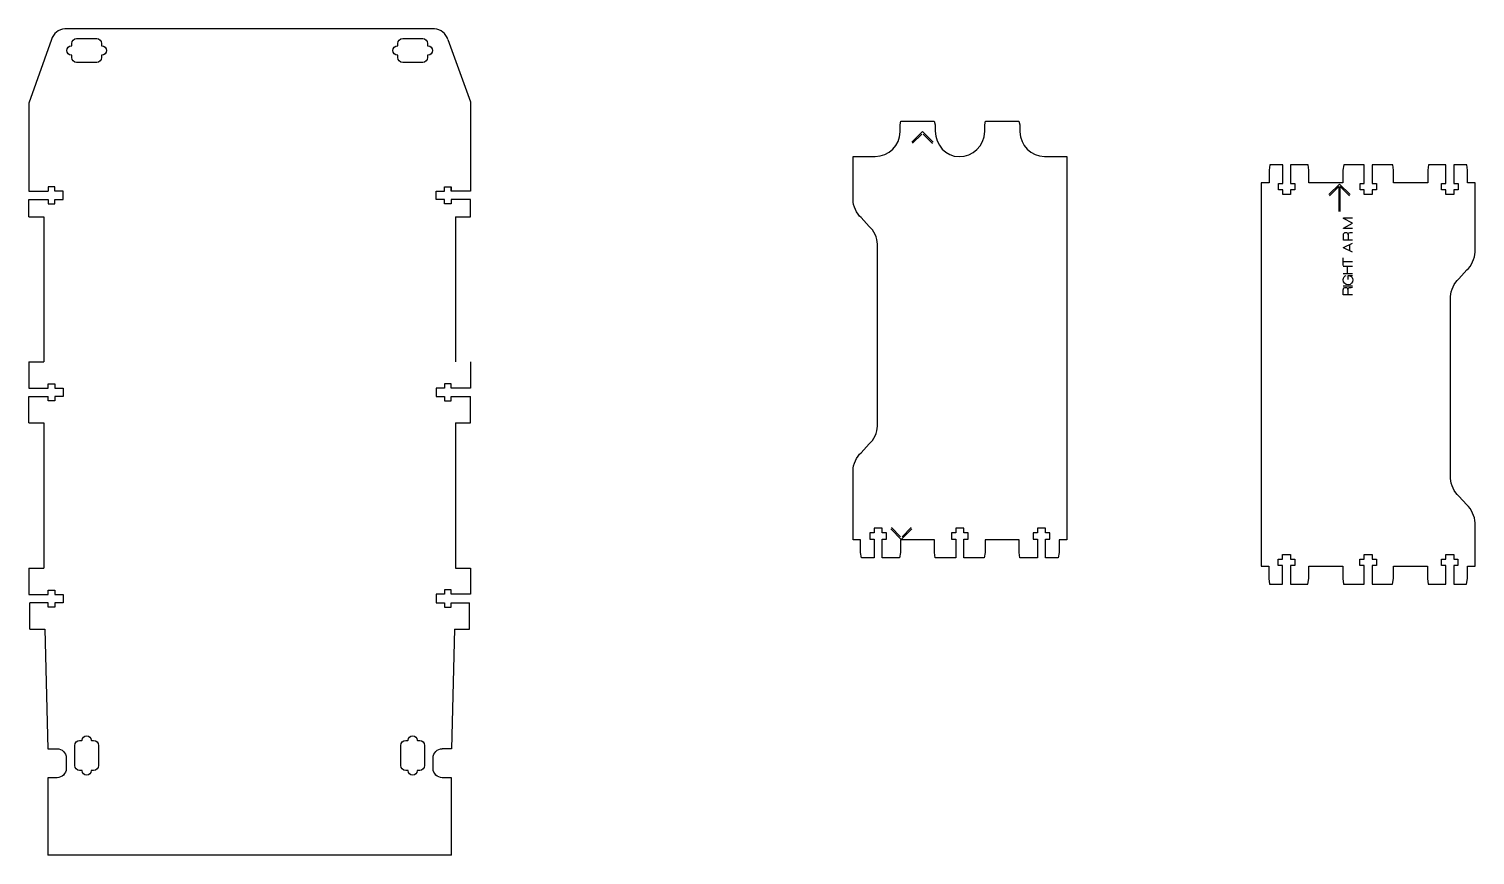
# Model space of a CAD drawing. Extents: x -1581 to 572, y -350 to 1591.
# Drawn here: x -383.6 to 90, y 989.8 to 1260.3 of the extents above; entities that cross this region are included whole.
import ezdxf

# ---------------------------------------------------------------- set-up
doc = ezdxf.new("R2010")
doc.units = 0
doc.layers.get('0').update_dxf_attribs({"lineweight": 25, "true_color": 0xffffff})
doc.layers.add('Cuts', color=1, linetype='Continuous', lineweight=25, true_color=0xff0000)
doc.layers.add('Text', color=5, linetype='Continuous', lineweight=25, true_color=0x0000ff)

msp = doc.modelspace()

# ---------------------------------------------------------------- linework, layer by layer
for p, q in [((-43.7, 1218.63), (-43.7, 1093.02)), ((22.78, 1215.9), (22.53, 1214.07)), ((22.53, 1214.07), (22.53, 1210)), ((27, 1215.9), (22.78, 1215.9)), ((27, 1209.77), (27, 1215.9)), ((35.33, 1215.9), (29.6, 1215.9)), ((29.6, 1215.9), (29.6, 1209.77)), ((35.58, 1214.07), (35.33, 1215.9)), ((35.58, 1210), (35.58, 1214.07)), ((47, 1215.9), (46.75, 1214.07)), ((46.75, 1214.07), (46.75, 1210)), ((53.73, 1215.9), (47, 1215.9)), ((53.73, 1209.77), (53.73, 1215.9)), ((63.05, 1215.9), (56.33, 1215.9)), ((56.33, 1215.9), (56.33, 1209.77)), ((63.3, 1214.07), (63.05, 1215.9)), ((63.3, 1210), (63.3, 1214.07)), ((74.73, 1215.9), (74.48, 1214.07)), ((74.48, 1214.07), (74.48, 1210)), ((80.45, 1215.9), (74.73, 1215.9)), ((80.45, 1209.77), (80.45, 1215.9)), ((87.28, 1215.9), (83.05, 1215.9)), ((83.05, 1215.9), (83.05, 1209.77)), ((87.53, 1214.07), (87.28, 1215.9)), ((87.53, 1210), (87.53, 1214.07)), ((22.53, 1210), (20, 1210)), ((20, 1210), (20, 1084.43)), ((25.6, 1207.67), (25.6, 1209.77)), ((25.6, 1209.77), (27, 1209.77)), ((27, 1207.67), (25.6, 1207.67)), ((27, 1206.14), (27, 1207.67)), ((29.6, 1209.77), (31, 1209.77)), ((31, 1207.67), (29.6, 1207.67)), ((29.6, 1207.67), (29.6, 1206.14)), ((31, 1209.77), (31, 1207.67)), ((46.75, 1210), (35.58, 1210)), ((52.33, 1207.67), (52.33, 1209.77)), ((52.33, 1209.77), (53.73, 1209.77)), ((53.73, 1207.67), (52.33, 1207.67)), ((53.73, 1206.14), (53.73, 1207.67)), ((56.33, 1209.77), (57.73, 1209.77)), ((57.73, 1207.67), (56.33, 1207.67)), ((56.33, 1207.67), (56.33, 1206.14)), ((57.73, 1209.77), (57.73, 1207.67)), ((74.48, 1210), (63.3, 1210)), ((79.05, 1207.67), (79.05, 1209.77)), ((79.05, 1209.77), (80.45, 1209.77)), ((80.45, 1207.67), (79.05, 1207.67)), ((80.45, 1206.14), (80.45, 1207.67)), ((83.05, 1209.77), (84.45, 1209.77)), ((84.45, 1207.67), (83.05, 1207.67)), ((83.05, 1207.67), (83.05, 1206.14)), ((84.45, 1209.77), (84.45, 1207.67)), ((90, 1210), (87.53, 1210)), ((29.6, 1206.14), (27, 1206.14)), ((56.33, 1206.14), (53.73, 1206.14)), ((83.05, 1206.14), (80.45, 1206.14)), ((90, 1084.43), (90, 1098.66)), ((25.55, 1084.66), (25.55, 1086.76)), ((25.55, 1086.76), (26.95, 1086.76)), ((26.95, 1084.66), (25.55, 1084.66)), ((26.95, 1086.76), (26.95, 1088.29)), ((26.95, 1088.29), (29.55, 1088.29)), ((26.95, 1078.53), (26.95, 1084.66)), ((29.55, 1088.29), (29.55, 1086.76)), ((29.55, 1086.76), (30.95, 1086.76)), ((30.95, 1084.66), (29.55, 1084.66)), ((29.55, 1084.66), (29.55, 1078.53)), ((30.95, 1086.76), (30.95, 1084.66)), ((52.27, 1084.66), (52.27, 1086.76)), ((52.27, 1086.76), (53.68, 1086.76)), ((53.68, 1084.66), (52.27, 1084.66)), ((53.68, 1086.76), (53.68, 1088.29)), ((53.68, 1088.29), (56.28, 1088.29)), ((53.68, 1078.53), (53.68, 1084.66)), ((56.28, 1088.29), (56.28, 1086.76)), ((56.28, 1086.76), (57.67, 1086.76)), ((57.67, 1084.66), (56.28, 1084.66)), ((56.28, 1084.66), (56.28, 1078.53)), ((57.67, 1086.76), (57.67, 1084.66)), ((79, 1084.66), (79, 1086.76)), ((79, 1086.76), (80.4, 1086.76)), ((80.4, 1084.66), (79, 1084.66)), ((80.4, 1086.76), (80.4, 1088.29)), ((80.4, 1088.29), (83, 1088.29)), ((80.4, 1078.53), (80.4, 1084.66)), ((83, 1088.29), (83, 1086.76)), ((83, 1086.76), (84.4, 1086.76)), ((84.4, 1084.66), (83, 1084.66)), ((83, 1084.66), (83, 1078.53)), ((84.4, 1086.76), (84.4, 1084.66)), ((20, 1084.43), (22.47, 1084.43)), ((22.47, 1084.43), (22.47, 1080.36)), ((22.47, 1080.36), (22.72, 1078.53)), ((35.28, 1078.53), (35.53, 1080.36)), ((35.53, 1080.36), (35.53, 1084.43)), ((35.53, 1084.43), (46.7, 1084.43)), ((46.7, 1084.43), (46.7, 1080.36)), ((46.7, 1080.36), (46.95, 1078.53)), ((63, 1078.53), (63.25, 1080.36)), ((63.25, 1080.36), (63.25, 1084.43)), ((63.25, 1084.43), (74.42, 1084.43)), ((74.42, 1084.43), (74.42, 1080.36)), ((74.42, 1080.36), (74.67, 1078.53)), ((87.23, 1078.53), (87.47, 1080.36)), ((87.47, 1080.36), (87.47, 1084.43)), ((87.47, 1084.43), (90, 1084.43)), ((90, 1084.43), (90, 1084.43)), ((22.72, 1078.53), (26.95, 1078.53)), ((29.55, 1078.53), (35.28, 1078.53)), ((46.95, 1078.53), (53.68, 1078.53)), ((56.28, 1078.53), (63, 1078.53)), ((74.67, 1078.53), (80.4, 1078.53)), ((83, 1078.53), (87.23, 1078.53))]:
    msp.add_line(p, q)
at = {"layer": 'Cuts', "color": 1, "lineweight": 25, "true_color": 0xff0000}
for p, q in [((-376.14, 1256.9), (-383.57, 1236.09)), ((-246.43, 1256.9), (-239, 1236.45)), ((-383.57, 1236.09), (-383.57, 1207.27)), ((-239, 1236.45), (-239, 1207.27)), ((-375.11, 1208.67), (-377.31, 1208.67)), ((-377.31, 1208.67), (-377.31, 1207.27)), ((-375.11, 1207.27), (-375.11, 1208.67)), ((-247.47, 1207.27), (-247.47, 1208.67)), ((-247.47, 1208.67), (-245.27, 1208.67)), ((-245.27, 1208.67), (-245.27, 1207.27)), ((-245.27, 1207.27), (-245.27, 1208.67)), ((-383.57, 1207.27), (-377.31, 1207.27)), ((-383.57, 1198.85), (-383.57, 1204.47)), ((-383.57, 1204.47), (-377.31, 1204.47)), ((-377.31, 1204.47), (-377.31, 1203.07)), ((-377.31, 1203.07), (-375.11, 1203.07)), ((-372.37, 1207.27), (-375.11, 1207.27)), ((-375.11, 1203.07), (-375.11, 1204.47)), ((-375.11, 1204.47), (-372.37, 1204.47)), ((-372.37, 1204.47), (-372.37, 1207.27)), ((-250.21, 1204.47), (-250.21, 1207.27)), ((-250.21, 1207.27), (-247.47, 1207.27)), ((-247.47, 1204.47), (-250.21, 1204.47)), ((-247.47, 1203.07), (-247.47, 1204.47)), ((-245.27, 1203.07), (-247.47, 1203.07)), ((-239, 1207.27), (-245.27, 1207.27)), ((-239, 1204.47), (-245.27, 1204.47)), ((-245.27, 1204.47), (-245.27, 1203.07)), ((-239, 1198.85), (-239, 1204.47)), ((-383.57, 1198.85), (-378.67, 1198.85)), ((-378.67, 1198.85), (-378.67, 1151.34)), ((-243.9, 1198.85), (-239, 1198.85)), ((-243.9, 1198.85), (-243.9, 1151.34)), ((-383.57, 1151.34), (-378.67, 1151.34)), ((-383.57, 1151.34), (-383.57, 1142.74)), ((-239, 1151.34), (-239, 1142.74)), ((-383.57, 1142.74), (-377.31, 1142.74)), ((-377.31, 1142.74), (-377.31, 1144.14)), ((-377.31, 1144.14), (-375.11, 1144.14)), ((-375.11, 1144.14), (-375.11, 1142.74)), ((-375.11, 1142.74), (-372.37, 1142.74)), ((-372.37, 1142.74), (-372.37, 1139.94)), ((-247.47, 1142.74), (-250.21, 1142.74)), ((-250.21, 1142.74), (-250.21, 1139.94)), ((-245.27, 1144.14), (-247.47, 1144.14)), ((-247.47, 1144.14), (-247.47, 1142.74)), ((-245.27, 1142.74), (-245.27, 1144.14)), ((-239, 1142.74), (-245.27, 1142.74)), ((-383.57, 1131.34), (-383.57, 1139.94)), ((-383.57, 1139.94), (-377.31, 1139.94)), ((-377.31, 1138.54), (-377.31, 1139.94)), ((-375.11, 1138.54), (-377.31, 1138.54)), ((-372.37, 1139.94), (-375.11, 1139.94)), ((-375.11, 1139.94), (-375.11, 1138.54)), ((-250.21, 1139.94), (-247.47, 1139.94)), ((-247.47, 1139.94), (-247.47, 1138.54)), ((-247.47, 1138.54), (-245.27, 1138.54)), ((-245.27, 1138.54), (-245.27, 1139.94)), ((-245.27, 1139.94), (-239, 1139.94)), ((-239, 1131.34), (-239, 1139.94)), ((-383.57, 1131.34), (-378.67, 1131.34)), ((-378.67, 1131.34), (-378.67, 1083.82)), ((-243.9, 1131.34), (-239, 1131.34)), ((-243.9, 1131.34), (-243.9, 1083.82)), ((-383.57, 1083.82), (-378.67, 1083.82)), ((-383.57, 1083.82), (-383.57, 1075.21)), ((-243.9, 1083.82), (-239, 1083.82)), ((-239, 1083.82), (-239, 1075.24)), ((-383.57, 1075.21), (-377.31, 1075.21)), ((-377.31, 1075.21), (-377.31, 1076.61)), ((-377.31, 1076.61), (-375.11, 1076.61)), ((-375.11, 1076.61), (-375.11, 1075.21)), ((-375.11, 1075.21), (-372.37, 1075.21)), ((-372.37, 1075.21), (-372.37, 1072.41)), ((-247.47, 1075.24), (-250.21, 1075.24)), ((-250.21, 1075.24), (-250.21, 1072.44)), ((-245.27, 1076.64), (-247.47, 1076.64)), ((-247.47, 1076.64), (-247.47, 1075.24)), ((-245.27, 1075.24), (-245.27, 1076.64)), ((-239, 1075.24), (-245.27, 1075.24)), ((-383.28, 1063.82), (-383.28, 1072.41)), ((-377.31, 1072.41), (-383.28, 1072.41)), ((-377.31, 1071.01), (-377.31, 1072.41)), ((-375.11, 1071.01), (-377.31, 1071.01)), ((-372.37, 1072.41), (-375.11, 1072.41)), ((-375.11, 1072.41), (-375.11, 1071.01)), ((-250.21, 1072.44), (-247.47, 1072.44)), ((-247.47, 1072.44), (-247.47, 1071.04)), ((-247.47, 1071.04), (-245.27, 1071.04)), ((-245.27, 1071.04), (-245.27, 1072.44)), ((-245.27, 1072.44), (-239.3, 1072.44)), ((-239.3, 1063.82), (-239.3, 1072.44)), ((-383.28, 1063.82), (-378.38, 1063.82)), ((-378.38, 1063.82), (-377.38, 1024.67)), ((-244.2, 1063.82), (-245.2, 1024.67)), ((-244.2, 1063.82), (-239.3, 1063.82)), ((-377.38, 1024.67), (-374.37, 1024.67)), ((-245.2, 1024.67), (-248.21, 1024.67)), ((-245.2, 989.84), (-377.38, 989.84))]:
    msp.add_line(p, q, dxfattribs=at)
for points in [[(-250.73, 1260.35), (-371.85, 1260.35)], [(-369.57, 1254.82), (-369.57, 1255.56)], [(-367.96, 1257.18), (-361.39, 1257.18)], [(-359.77, 1255.56), (-359.77, 1254.82), (-359.69, 1254.78)], [(-262.8, 1254.82), (-262.8, 1255.56)], [(-261.18, 1257.18), (-254.62, 1257.18)], [(-253, 1255.56), (-253, 1254.82), (-252.92, 1254.78)], [(-369.65, 1254.78), (-369.57, 1254.82), (-369.57, 1254.82)], [(-369.57, 1250.99), (-369.57, 1251.73), (-369.65, 1251.78)], [(-359.69, 1251.78), (-359.77, 1251.73), (-359.77, 1250.99)], [(-262.88, 1254.78), (-262.8, 1254.82), (-262.8, 1254.82)], [(-262.8, 1250.99), (-262.8, 1251.73), (-262.88, 1251.78)], [(-252.92, 1251.78), (-253, 1251.73), (-253, 1250.99)], [(-361.39, 1249.38), (-367.96, 1249.38)], [(-254.62, 1249.38), (-261.18, 1249.38)], [(-98.28, 1226.63), (-98.28, 1226.83), (-98.28, 1228.91), (-98.03, 1230.14), (-87.11, 1230.14), (-86.76, 1228.91), (-86.76, 1226.98), (-86.75, 1226.83)], [(-70.56, 1226.83), (-70.55, 1226.98), (-70.55, 1228.91), (-70.31, 1230.14), (-59.38, 1230.14), (-59.03, 1228.91), (-59.03, 1226.83), (-59.03, 1226.63)], [(-113.71, 1204.36), (-113.71, 1218.63), (-106.43, 1218.63)], [(-50.98, 1218.63), (-43.7, 1218.63)], [(90, 1187.23), (90, 1210), (90, 1210)], [(-108.41, 1195.69), (-111, 1198.55)], [(-105.71, 1130.28), (-105.71, 1189.87)], [(84.7, 1178.56), (87.3, 1181.42)], [(82, 1113.15), (82, 1172.74)], [(-111, 1121.6), (-108.41, 1124.46)], [(-43.7, 1093.02), (-46.23, 1093.02), (-46.23, 1088.95), (-46.48, 1087.12), (-50.7, 1087.12), (-50.7, 1093.25), (-49.3, 1093.25), (-49.3, 1095.35), (-50.7, 1095.35), (-50.7, 1096.88), (-53.3, 1096.88), (-53.3, 1095.35), (-54.71, 1095.35), (-54.71, 1093.25), (-53.3, 1093.25), (-53.3, 1087.12), (-59.03, 1087.12), (-59.28, 1088.95), (-59.28, 1093.02), (-70.46, 1093.02), (-70.46, 1088.95), (-70.71, 1087.12), (-77.43, 1087.12), (-77.43, 1093.25), (-76.03, 1093.25), (-76.03, 1095.35), (-77.43, 1095.35), (-77.43, 1096.88), (-80.03, 1096.88), (-80.03, 1095.35), (-81.43, 1095.35), (-81.43, 1093.25), (-80.03, 1093.25), (-80.03, 1087.12), (-86.76, 1087.12), (-87.01, 1088.95), (-87.01, 1093.02), (-98.18, 1093.02), (-98.18, 1088.95), (-98.43, 1087.12), (-104.15, 1087.12), (-104.15, 1093.25), (-102.75, 1093.25), (-102.75, 1095.35), (-104.15, 1095.35), (-104.15, 1096.88), (-106.75, 1096.88), (-106.75, 1095.35), (-108.15, 1095.35), (-108.15, 1093.25), (-106.75, 1093.25), (-106.75, 1087.12), (-110.98, 1087.12), (-111.23, 1088.95), (-111.23, 1093.02), (-113.71, 1093.02), (-113.71, 1115.79)], [(87.3, 1104.47), (84.7, 1107.33)], [(-368.57, 1019.17), (-368.57, 1025.73)], [(-366.96, 1027.35), (-366.22, 1027.35), (-366.17, 1027.43)], [(-363.17, 1027.43), (-363.12, 1027.35), (-362.39, 1027.35)], [(-360.77, 1025.73), (-360.77, 1019.17)], [(-261.8, 1019.17), (-261.8, 1025.74)], [(-260.18, 1027.36), (-259.44, 1027.36), (-259.4, 1027.43)], [(-256.4, 1027.43), (-256.35, 1027.36), (-256.35, 1027.36)], [(-256.35, 1027.36), (-255.61, 1027.36)], [(-254, 1025.74), (-254, 1019.17)], [(-371.37, 1021.67), (-371.37, 1018.17)], [(-251.21, 1018.17), (-251.21, 1021.67)], [(-374.37, 1015.17), (-377.38, 1015.17), (-377.38, 989.84)], [(-366.22, 1017.55), (-366.96, 1017.55)], [(-366.17, 1017.48), (-366.22, 1017.55), (-366.22, 1017.55)], [(-362.39, 1017.55), (-363.12, 1017.55), (-363.17, 1017.48)], [(-259.4, 1017.48), (-259.44, 1017.56), (-260.18, 1017.56)], [(-255.61, 1017.56), (-256.35, 1017.56), (-256.4, 1017.48)], [(-245.2, 989.84), (-245.2, 1015.17), (-248.21, 1015.17)]]:
    msp.add_lwpolyline(points, dxfattribs=at)
for points in [[(-371.85, 1260.35), (-373.79, 1260.35), (-375.72, 1258.8), (-376.14, 1256.9)], [(-246.43, 1256.9), (-246.86, 1258.8), (-248.79, 1260.35), (-250.73, 1260.35)], [(-369.57, 1255.56), (-369.57, 1256.45), (-368.85, 1257.18), (-367.96, 1257.18)], [(-361.39, 1257.18), (-360.5, 1257.18), (-359.77, 1256.45), (-359.77, 1255.56)], [(-262.8, 1255.56), (-262.8, 1256.45), (-262.07, 1257.18), (-261.18, 1257.18)], [(-254.62, 1257.18), (-253.73, 1257.18), (-253, 1256.45), (-253, 1255.56)], [(-371.15, 1253.28), (-371.15, 1254.11), (-370.48, 1254.78), (-369.65, 1254.78)], [(-369.65, 1251.78), (-370.48, 1251.78), (-371.15, 1252.45), (-371.15, 1253.28)], [(-367.96, 1249.38), (-368.85, 1249.38), (-369.57, 1250.1), (-369.57, 1250.99)], [(-359.77, 1250.99), (-359.77, 1250.1), (-360.5, 1249.38), (-361.39, 1249.38)], [(-359.69, 1254.78), (-358.86, 1254.78), (-358.19, 1254.11), (-358.19, 1253.28)], [(-358.19, 1253.28), (-358.19, 1252.45), (-358.86, 1251.78), (-359.69, 1251.78)], [(-264.38, 1253.28), (-264.38, 1254.11), (-263.7, 1254.78), (-262.88, 1254.78)], [(-262.88, 1251.78), (-263.7, 1251.78), (-264.38, 1252.45), (-264.38, 1253.28)], [(-261.18, 1249.38), (-262.07, 1249.38), (-262.8, 1250.1), (-262.8, 1250.99)], [(-253, 1250.99), (-253, 1250.1), (-253.73, 1249.38), (-254.62, 1249.38)], [(-252.92, 1254.78), (-252.09, 1254.78), (-251.42, 1254.11), (-251.42, 1253.28)], [(-251.42, 1253.28), (-251.42, 1252.45), (-252.09, 1251.78), (-252.92, 1251.78)], [(-106.43, 1218.63), (-101.98, 1218.63), (-98.37, 1222.2), (-98.28, 1226.63)], [(-86.75, 1226.83), (-86.67, 1222.4), (-83.4, 1218.54), (-78.95, 1218.54)], [(-78.95, 1218.54), (-74.49, 1218.54), (-70.65, 1221.86), (-70.56, 1226.83)], [(-59.03, 1226.63), (-58.94, 1222.2), (-55.43, 1218.63), (-50.98, 1218.63)], [(-111, 1198.55), (-112.49, 1199.8), (-113.71, 1202.42), (-113.71, 1204.36)], [(-105.71, 1189.87), (-105.71, 1191.82), (-106.92, 1194.44), (-108.41, 1195.69)], [(87.3, 1181.42), (88.79, 1182.67), (90, 1185.29), (90, 1187.23)], [(82, 1172.74), (82, 1174.69), (83.22, 1177.3), (84.7, 1178.56)], [(-108.41, 1124.46), (-106.92, 1125.72), (-105.71, 1128.33), (-105.71, 1130.28)], [(-113.71, 1115.79), (-113.71, 1117.73), (-112.49, 1120.35), (-111, 1121.6)], [(84.7, 1107.33), (83.22, 1108.58), (82, 1111.2), (82, 1113.15)], [(90, 1098.66), (90, 1100.6), (88.79, 1103.22), (87.3, 1104.47)], [(-366.17, 1027.43), (-366.17, 1028.26), (-365.5, 1028.93), (-364.67, 1028.93)], [(-364.67, 1028.93), (-363.84, 1028.93), (-363.17, 1028.26), (-363.17, 1027.43)], [(-259.4, 1027.43), (-259.4, 1028.26), (-258.73, 1028.93), (-257.9, 1028.93)], [(-257.9, 1028.93), (-257.07, 1028.93), (-256.4, 1028.26), (-256.4, 1027.43)], [(-374.37, 1024.67), (-372.71, 1024.67), (-371.37, 1023.33), (-371.37, 1021.67)], [(-368.57, 1025.73), (-368.57, 1026.62), (-367.85, 1027.35), (-366.96, 1027.35)], [(-362.39, 1027.35), (-361.5, 1027.35), (-360.77, 1026.62), (-360.77, 1025.73)], [(-261.8, 1025.74), (-261.8, 1026.63), (-261.07, 1027.36), (-260.18, 1027.36)], [(-255.61, 1027.36), (-254.72, 1027.36), (-254, 1026.63), (-254, 1025.74)], [(-251.21, 1021.67), (-251.21, 1023.33), (-249.86, 1024.67), (-248.21, 1024.67)], [(-366.96, 1017.55), (-367.85, 1017.55), (-368.57, 1018.28), (-368.57, 1019.17)], [(-360.77, 1019.17), (-360.77, 1018.28), (-361.5, 1017.55), (-362.39, 1017.55)], [(-260.18, 1017.56), (-261.07, 1017.56), (-261.8, 1018.28), (-261.8, 1019.17)], [(-254, 1019.17), (-254, 1018.28), (-254.72, 1017.56), (-255.61, 1017.56)], [(-371.37, 1018.17), (-371.37, 1016.52), (-372.71, 1015.17), (-374.37, 1015.17)], [(-364.67, 1015.98), (-365.5, 1015.98), (-366.17, 1016.65), (-366.17, 1017.48)], [(-363.17, 1017.48), (-363.17, 1016.65), (-363.84, 1015.98), (-364.67, 1015.98)], [(-257.9, 1015.98), (-258.73, 1015.98), (-259.4, 1016.65), (-259.4, 1017.48)], [(-256.4, 1017.48), (-256.4, 1016.65), (-257.07, 1015.98), (-257.9, 1015.98)], [(-248.21, 1015.17), (-249.86, 1015.17), (-251.21, 1016.52), (-251.21, 1018.17)]]:
    msp.add_open_spline(points, degree=3, dxfattribs=at)
at = {"layer": 'Text', "color": 5, "lineweight": 25, "true_color": 0x0000ff}
for points in [[(-94.42, 1223.26), (-90.94, 1226.74), (-87.46, 1223.26)], [(-94.18, 1222.89), (-91.19, 1225.88)], [(-90.69, 1225.88), (-87.69, 1222.88)], [(42.14, 1206.09), (45.61, 1209.57), (49.09, 1206.09)], [(42.37, 1205.72), (45.36, 1208.71), (45.36, 1200.54)], [(45.86, 1200.54), (45.86, 1208.71), (48.86, 1205.71)], [(49.9, 1195.01), (46.88, 1195.01), (46.88, 1195.14), (49.82, 1196.73), (49.82, 1196.74), (46.88, 1198.32), (46.88, 1198.46), (49.9, 1198.46)], [(49.9, 1191.21), (46.88, 1191.21), (46.88, 1192.87)], [(49.9, 1187.3), (46.88, 1188.69), (46.88, 1188.8), (49.9, 1190.19)], [(48.43, 1192.99), (48.44, 1192.98)], [(48.44, 1192.98), (48.44, 1191.21)], [(48.91, 1189.73), (48.91, 1187.75)], [(46.83, 1182.87), (46.83, 1185.45)], [(49.82, 1184.12), (46.86, 1184.12)], [(46.83, 1182.67), (49.82, 1182.67)], [(49.82, 1180.11), (46.83, 1180.11)], [(48.22, 1180.11), (48.22, 1182.67)], [(48.49, 1178.25), (48.49, 1179.65), (49.89, 1179.65)], [(46.83, 1176.23), (49.82, 1176.23)], [(49.82, 1173.26), (46.83, 1173.26), (46.83, 1174.9)], [(48.36, 1175.02), (48.37, 1175.01)], [(48.37, 1175.01), (48.37, 1173.26)], [(-94.41, 1096.7), (-97.89, 1093.22), (-101.37, 1096.7)], [(-98.14, 1094.08), (-101.14, 1097.08)], [(-94.65, 1097.07), (-97.64, 1094.08)]]:
    msp.add_lwpolyline(points, dxfattribs=at)
for points in [[(46.88, 1192.87), (46.88, 1193.48), (47.17, 1193.71), (47.71, 1193.71)], [(47.71, 1193.71), (48, 1193.71), (48.4, 1193.51), (48.43, 1192.99)], [(48.44, 1192.98), (48.44, 1193.45), (48.66, 1193.65), (49.07, 1193.65)], [(49.07, 1193.65), (49.18, 1193.65), (49.78, 1193.66), (49.9, 1193.72)], [(46.83, 1178.14), (46.83, 1179.07), (47.25, 1179.5), (47.82, 1179.61)], [(48.49, 1179.65), (48.83, 1179.61), (48.99, 1179.55), (48.99, 1179.55)], [(48.99, 1179.55), (49.67, 1179.34), (49.95, 1178.76), (49.95, 1178.14)], [(48.39, 1176.59), (47.41, 1176.59), (46.83, 1177.29), (46.83, 1178.14)], [(46.83, 1174.9), (46.83, 1175.5), (47.12, 1175.73), (47.65, 1175.73)], [(47.65, 1175.73), (47.93, 1175.73), (48.33, 1175.54), (48.36, 1175.02)], [(48.37, 1175.01), (48.37, 1175.47), (48.59, 1175.67), (49, 1175.67)], [(49.95, 1178.14), (49.95, 1177.29), (49.38, 1176.59), (48.39, 1176.59)], [(49, 1175.67), (49.1, 1175.67), (49.7, 1175.68), (49.82, 1175.74)]]:
    msp.add_open_spline(points, degree=3, dxfattribs=at)

doc.saveas('drawing.dxf')
